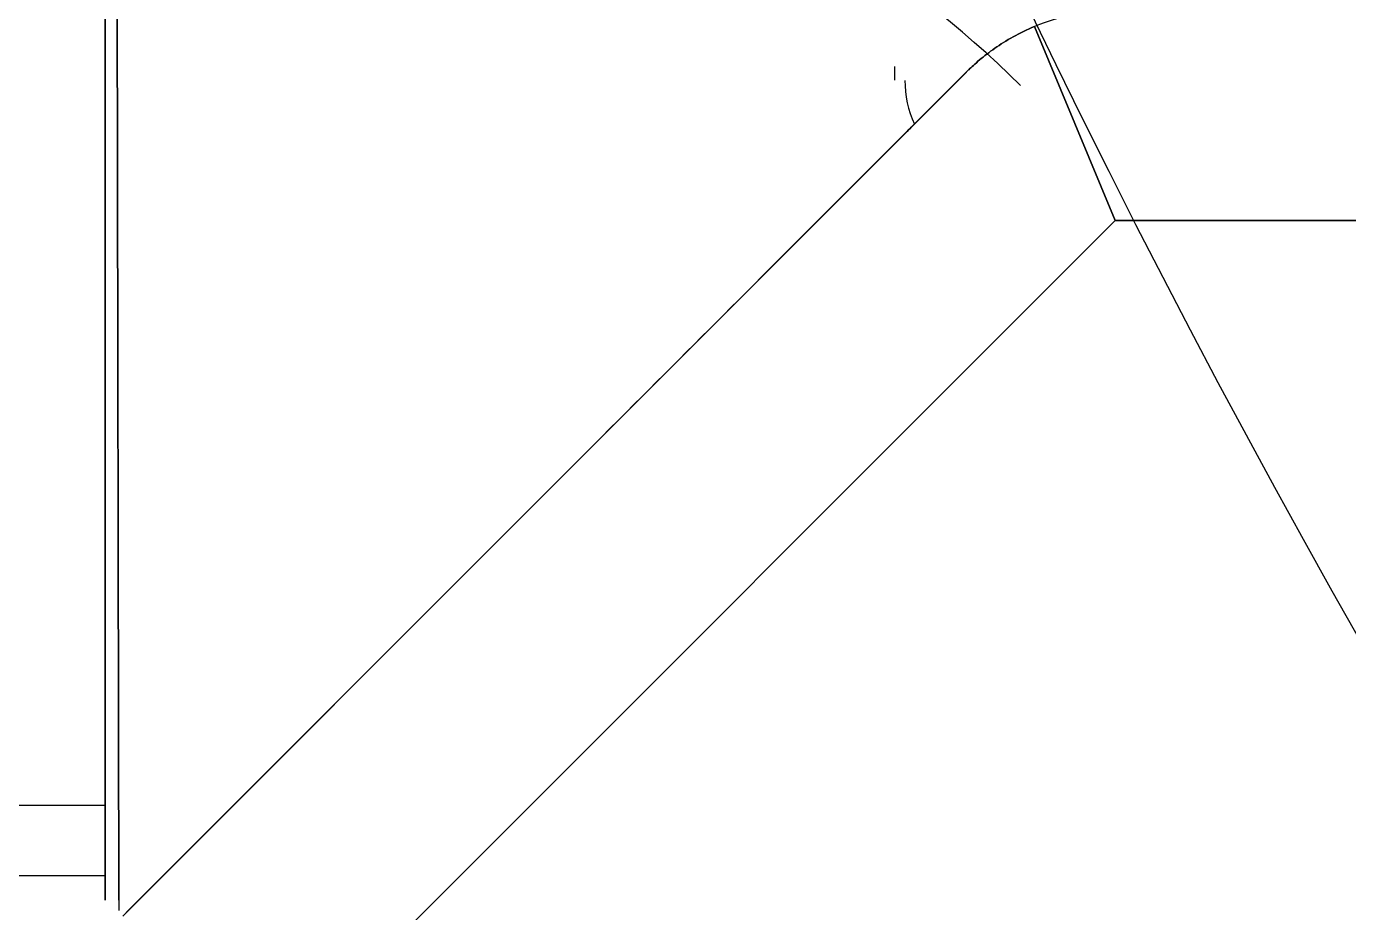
# Model space of a CAD drawing. Header units: millimetres. Extents: x 441156 to 441876, y 4514765 to 4515211.
# Drawn here: x 441308.3068 to 441308.4012, y 4514932.3878 to 4514932.4511 of the extents above; entities that cross this region are included whole.
import ezdxf

# ---------------------------------------------------------------- set-up
doc = ezdxf.new("R2010")
doc.units = ezdxf.units.MM
doc.linetypes.add('CONTINUA', pattern=[0])
doc.layers.add('01_mono PRIMERA', color=2, linetype='Continuous')
doc.layers.add('Instalaciones_ventilación_extracción', color=86, linetype='Continuous', lineweight=25)

# ---------------------------------------------------------------- blocks, each defined once
blk = doc.blocks.new('A$C11D349B9')
at = {"layer": '01_mono PRIMERA', "color": 254}
blk.add_arc((3.967982429254334, 9.464571852236986), 0.725, 183.2758289781731, 270, dxfattribs=at)

msp = doc.modelspace()

# ---------------------------------------------------------------- linework, layer by layer
at = {"layer": 'Instalaciones_ventilación_extracción'}
for p, q in [((441308.3132819617, 4514932.472943385, 5.197944820088271e-06), (441308.313430314, 4514932.387943515, 5.197944820088271e-06)), ((441308.3132819617, 4514932.472943385, 5.197944820088271e-06), (441308.313430314, 4514932.387943515, 5.197944820088271e-06)), ((441308.3124434045, 4514932.472193526, 5.197944820088271e-06), (441308.3124434045, 4514932.388693526, 5.197944820088271e-06)), ((441308.3124434045, 4514932.388693526, 5.197944820088271e-06), (441308.3124434045, 4514932.472193526, 5.197944820088271e-06)), ((441308.3134290054, 4514932.388693526, 5.197944820088271e-06), (441308.3132832702, 4514932.472193526, 5.197944820088271e-06)), ((441308.3132832702, 4514932.472193526, 5.197944820088271e-06), (441308.3134290054, 4514932.388693526, 5.197944820088271e-06)), ((441308.3124434045, 4514932.470443526, 5.197944820088271e-06), (441308.3124434045, 4514932.390443526, 5.197944820088271e-06)), ((441308.3124434045, 4514932.390443526, 5.197944820088271e-06), (441308.3124434045, 4514932.470443526, 5.197944820088271e-06)), ((441308.3124434045, 4514932.395443526, 5.197944820088271e-06), (441308.3124434045, 4514932.465443526, 5.197944820088271e-06)), ((441308.3124434045, 4514932.465443526, 5.197944820088271e-06), (441308.3124434045, 4514932.395443526, 5.197944820088271e-06)), ((441308.3786296281, 4514932.450973766, 5.197944820088271e-06), (441308.3784313402, 4514932.450886592, 5.197944820088271e-06)), ((441308.3784313402, 4514932.450886592, 5.197944820088271e-06), (441308.3786296281, 4514932.450973766, 5.197944820088271e-06)), ((441308.3788306019, 4514932.451058635, 5.197944820088271e-06), (441308.3786296281, 4514932.450973766, 5.197944820088271e-06)), ((441308.3786296281, 4514932.450973766, 5.197944820088271e-06), (441308.3788306019, 4514932.451058635, 5.197944820088271e-06)), ((441308.3845717129, 4514932.43719836, 5.197944820088271e-06), (441308.3788305982, 4514932.451058636, 5.197944820088271e-06)), ((441308.3788305982, 4514932.451058636, 5.197944820088271e-06), (441308.3845717129, 4514932.43719836, 5.197944820088271e-06)), ((441308.3767764024, 4514932.450017223, 5.197944820088271e-06), (441308.3766094414, 4514932.449914272, 5.197944820088271e-06)), ((441308.3766094414, 4514932.449914272, 5.197944820088271e-06), (441308.3767764024, 4514932.450017223, 5.197944820088271e-06)), ((441308.3769470719, 4514932.450119426, 5.197944820088271e-06), (441308.3767764024, 4514932.450017223, 5.197944820088271e-06)), ((441308.3767764024, 4514932.450017223, 5.197944820088271e-06), (441308.3769470719, 4514932.450119426, 5.197944820088271e-06)), ((441308.3771213428, 4514932.450220638, 5.197944820088271e-06), (441308.3769470719, 4514932.450119426, 5.197944820088271e-06)), ((441308.3769470719, 4514932.450119426, 5.197944820088271e-06), (441308.3771213428, 4514932.450220638, 5.197944820088271e-06)), ((441308.3772991081, 4514932.450320659, 5.197944820088271e-06), (441308.3771213428, 4514932.450220638, 5.197944820088271e-06)), ((441308.3771213428, 4514932.450220638, 5.197944820088271e-06), (441308.3772991081, 4514932.450320659, 5.197944820088271e-06)), ((441308.3774802447, 4514932.450419323, 5.197944820088271e-06), (441308.3772991081, 4514932.450320659, 5.197944820088271e-06)), ((441308.3772991081, 4514932.450320659, 5.197944820088271e-06), (441308.3774802447, 4514932.450419323, 5.197944820088271e-06)), ((441308.3776646019, 4514932.450516445, 5.197944820088271e-06), (441308.3774802447, 4514932.450419323, 5.197944820088271e-06)), ((441308.3774802447, 4514932.450419323, 5.197944820088271e-06), (441308.3776646019, 4514932.450516445, 5.197944820088271e-06)), ((441308.3778520408, 4514932.450611888, 5.197944820088271e-06), (441308.3776646019, 4514932.450516445, 5.197944820088271e-06)), ((441308.3776646019, 4514932.450516445, 5.197944820088271e-06), (441308.3778520408, 4514932.450611888, 5.197944820088271e-06)), ((441308.3780424087, 4514932.450705501, 5.197944820088271e-06), (441308.3778520408, 4514932.450611888, 5.197944820088271e-06)), ((441308.3778520408, 4514932.450611888, 5.197944820088271e-06), (441308.3780424087, 4514932.450705501, 5.197944820088271e-06)), ((441308.3782355548, 4514932.450797115, 5.197944820088271e-06), (441308.3780424087, 4514932.450705501, 5.197944820088271e-06)), ((441308.3780424087, 4514932.450705501, 5.197944820088271e-06), (441308.3782355548, 4514932.450797115, 5.197944820088271e-06)), ((441308.3784313402, 4514932.450886592, 5.197944820088271e-06), (441308.3782355548, 4514932.450797115, 5.197944820088271e-06)), ((441308.3782355548, 4514932.450797115, 5.197944820088271e-06), (441308.3784313402, 4514932.450886592, 5.197944820088271e-06)), ((441308.3754105275, 4514932.449080165, 5.197944820088271e-06), (441308.3752767998, 4514932.448975948, 5.197944820088271e-06)), ((441308.3752767998, 4514932.448975948, 5.197944820088271e-06), (441308.3754105275, 4514932.449080165, 5.197944820088271e-06)), ((441308.3755480549, 4514932.449184871, 5.197944820088271e-06), (441308.3754105275, 4514932.449080165, 5.197944820088271e-06)), ((441308.3754105275, 4514932.449080165, 5.197944820088271e-06), (441308.3755480549, 4514932.449184871, 5.197944820088271e-06)), ((441308.3756891224, 4514932.44928976, 5.197944820088271e-06), (441308.3755480549, 4514932.449184871, 5.197944820088271e-06)), ((441308.3755480549, 4514932.449184871, 5.197944820088271e-06), (441308.3756891224, 4514932.44928976, 5.197944820088271e-06)), ((441308.3758335314, 4514932.449394511, 5.197944820088271e-06), (441308.3756891224, 4514932.44928976, 5.197944820088271e-06)), ((441308.3756891224, 4514932.44928976, 5.197944820088271e-06), (441308.3758335314, 4514932.449394511, 5.197944820088271e-06)), ((441308.3759810538, 4514932.449498851, 5.197944820088271e-06), (441308.3758335314, 4514932.449394511, 5.197944820088271e-06)), ((441308.3758335314, 4514932.449394511, 5.197944820088271e-06), (441308.3759810538, 4514932.449498851, 5.197944820088271e-06)), ((441308.376132024, 4514932.449602825, 5.197944820088271e-06), (441308.3759810538, 4514932.449498851, 5.197944820088271e-06)), ((441308.3759810538, 4514932.449498851, 5.197944820088271e-06), (441308.376132024, 4514932.449602825, 5.197944820088271e-06)), ((441308.3762871451, 4514932.449706859, 5.197944820088271e-06), (441308.376132024, 4514932.449602825, 5.197944820088271e-06)), ((441308.376132024, 4514932.449602825, 5.197944820088271e-06), (441308.3762871451, 4514932.449706859, 5.197944820088271e-06)), ((441308.3764463249, 4514932.449810741, 5.197944820088271e-06), (441308.3762871451, 4514932.449706859, 5.197944820088271e-06)), ((441308.3762871451, 4514932.449706859, 5.197944820088271e-06), (441308.3764463249, 4514932.449810741, 5.197944820088271e-06)), ((441308.3766094414, 4514932.449914272, 5.197944820088271e-06), (441308.3764463249, 4514932.449810741, 5.197944820088271e-06)), ((441308.3764463249, 4514932.449810741, 5.197944820088271e-06), (441308.3766094414, 4514932.449914272, 5.197944820088271e-06)), ((441308.3688158165, 4514932.448198359, 5.197944820088271e-06), (441308.3688158165, 4514932.447212758, 5.197944820088271e-06)), ((441308.3742689104, 4514932.448105861, 5.197944820088271e-06), (441308.3742122394, 4514932.448052089, 5.197944820088271e-06)), ((441308.3742122394, 4514932.448052089, 5.197944820088271e-06), (441308.3742689104, 4514932.448105861, 5.197944820088271e-06)), ((441308.374359136, 4514932.448190349, 5.197944820088271e-06), (441308.3742689104, 4514932.448105861, 5.197944820088271e-06)), ((441308.3742689104, 4514932.448105861, 5.197944820088271e-06), (441308.374359136, 4514932.448190349, 5.197944820088271e-06)), ((441308.3744575554, 4514932.44828091, 5.197944820088271e-06), (441308.374359136, 4514932.448190349, 5.197944820088271e-06)), ((441308.374359136, 4514932.448190349, 5.197944820088271e-06), (441308.3744575554, 4514932.44828091, 5.197944820088271e-06)), ((441308.3745614518, 4514932.448374797, 5.197944820088271e-06), (441308.3744575554, 4514932.44828091, 5.197944820088271e-06)), ((441308.3744575554, 4514932.44828091, 5.197944820088271e-06), (441308.3745614518, 4514932.448374797, 5.197944820088271e-06)), ((441308.3746703542, 4514932.448471325, 5.197944820088271e-06), (441308.3745614518, 4514932.448374797, 5.197944820088271e-06)), ((441308.3745614518, 4514932.448374797, 5.197944820088271e-06), (441308.3746703542, 4514932.448471325, 5.197944820088271e-06)), ((441308.3747833758, 4514932.448569546, 5.197944820088271e-06), (441308.3746703542, 4514932.448471325, 5.197944820088271e-06)), ((441308.3746703542, 4514932.448471325, 5.197944820088271e-06), (441308.3747833758, 4514932.448569546, 5.197944820088271e-06)), ((441308.3749003955, 4514932.44866917, 5.197944820088271e-06), (441308.3747833758, 4514932.448569546, 5.197944820088271e-06)), ((441308.3747833758, 4514932.448569546, 5.197944820088271e-06), (441308.3749003955, 4514932.44866917, 5.197944820088271e-06)), ((441308.3750215354, 4514932.448770167, 5.197944820088271e-06), (441308.3749003955, 4514932.44866917, 5.197944820088271e-06)), ((441308.3749003955, 4514932.44866917, 5.197944820088271e-06), (441308.3750215354, 4514932.448770167, 5.197944820088271e-06)), ((441308.3751470535, 4514932.448872508, 5.197944820088271e-06), (441308.3750215354, 4514932.448770167, 5.197944820088271e-06)), ((441308.3750215354, 4514932.448770167, 5.197944820088271e-06), (441308.3751470535, 4514932.448872508, 5.197944820088271e-06)), ((441308.3752767998, 4514932.448975948, 5.197944820088271e-06), (441308.3751470535, 4514932.448872508, 5.197944820088271e-06)), ((441308.3751470535, 4514932.448872508, 5.197944820088271e-06), (441308.3752767998, 4514932.448975948, 5.197944820088271e-06)), ((441308.374212245, 4514932.448052095, 5.197944820088271e-06), (441308.3137120814, 4514932.387551931, 5.197944820088271e-06)), ((441308.3137120814, 4514932.387551931, 5.197944820088271e-06), (441308.374212245, 4514932.448052095, 5.197944820088271e-06)), ((441308.3139592144, 4514932.387804962, 5.197944820088271e-06), (441308.373959214, 4514932.447804961, 5.197944820088271e-06)), ((441308.373959214, 4514932.447804961, 5.197944820088271e-06), (441308.3139592144, 4514932.387804962, 5.197944820088271e-06)), ((441308.3695995226, 4514932.443445262, 5.197944820088271e-06), (441308.3694626824, 4514932.443308421, 5.197944820088271e-06)), ((441308.3694626824, 4514932.443308421, 5.197944820088271e-06), (441308.3695995226, 4514932.443445262, 5.197944820088271e-06)), ((441308.3697234695, 4514932.443569224, 5.197944820088271e-06), (441308.3695995226, 4514932.443445262, 5.197944820088271e-06)), ((441308.3695995226, 4514932.443445262, 5.197944820088271e-06), (441308.3697234695, 4514932.443569224, 5.197944820088271e-06)), ((441308.3698342484, 4514932.443680003, 5.197944820088271e-06), (441308.3697234695, 4514932.443569224, 5.197944820088271e-06)), ((441308.3697234695, 4514932.443569224, 5.197944820088271e-06), (441308.3698342484, 4514932.443680003, 5.197944820088271e-06)), ((441308.3699317374, 4514932.443777476, 5.197944820088271e-06), (441308.3698342484, 4514932.443680003, 5.197944820088271e-06)), ((441308.3698342484, 4514932.443680003, 5.197944820088271e-06), (441308.3699317374, 4514932.443777476, 5.197944820088271e-06)), ((441308.3700157977, 4514932.443861553, 5.197944820088271e-06), (441308.3699317374, 4514932.443777476, 5.197944820088271e-06)), ((441308.3699317374, 4514932.443777476, 5.197944820088271e-06), (441308.3700157977, 4514932.443861553, 5.197944820088271e-06)), ((441308.3700863388, 4514932.443932079, 5.197944820088271e-06), (441308.3700157977, 4514932.443861553, 5.197944820088271e-06)), ((441308.3700157977, 4514932.443861553, 5.197944820088271e-06), (441308.3700863388, 4514932.443932079, 5.197944820088271e-06)), ((441308.3701432548, 4514932.44398901, 5.197944820088271e-06), (441308.3700863388, 4514932.443932079, 5.197944820088271e-06)), ((441308.3700863388, 4514932.443932079, 5.197944820088271e-06), (441308.3701432548, 4514932.44398901, 5.197944820088271e-06)), ((441308.370186849, 4514932.444032588, 5.197944820088271e-06), (441308.3701432548, 4514932.44398901, 5.197944820088271e-06)), ((441308.3701432548, 4514932.44398901, 5.197944820088271e-06), (441308.370186849, 4514932.444032588, 5.197944820088271e-06)), ((441308.3702174886, 4514932.444063228, 5.197944820088271e-06), (441308.370186849, 4514932.444032588, 5.197944820088271e-06)), ((441308.370186849, 4514932.444032588, 5.197944820088271e-06), (441308.3702174886, 4514932.444063228, 5.197944820088271e-06)), ((441308.3702355702, 4514932.444081325, 5.197944820088271e-06), (441308.3702174886, 4514932.444063228, 5.197944820088271e-06)), ((441308.3702174886, 4514932.444063228, 5.197944820088271e-06), (441308.3702355702, 4514932.444081325, 5.197944820088271e-06)), ((441308.3702415214, 4514932.44408726, 5.197944820088271e-06), (441308.3702355702, 4514932.444081325, 5.197944820088271e-06)), ((441308.3702355702, 4514932.444081325, 5.197944820088271e-06), (441308.3702415214, 4514932.44408726, 5.197944820088271e-06)), ((441308.3686048179, 4514932.442450572, 5.197944820088271e-06), (441308.3684032182, 4514932.442248958, 5.197944820088271e-06)), ((441308.3684032182, 4514932.442248958, 5.197944820088271e-06), (441308.3686048179, 4514932.442450572, 5.197944820088271e-06)), ((441308.3687975057, 4514932.442643261, 5.197944820088271e-06), (441308.3686048179, 4514932.442450572, 5.197944820088271e-06)), ((441308.3686048179, 4514932.442450572, 5.197944820088271e-06), (441308.3687975057, 4514932.442643261, 5.197944820088271e-06)), ((441308.3689803216, 4514932.442826075, 5.197944820088271e-06), (441308.3687975057, 4514932.442643261, 5.197944820088271e-06)), ((441308.3687975057, 4514932.442643261, 5.197944820088271e-06), (441308.3689803216, 4514932.442826075, 5.197944820088271e-06)), ((441308.3691525166, 4514932.442998256, 5.197944820088271e-06), (441308.3689803216, 4514932.442826075, 5.197944820088271e-06)), ((441308.3689803216, 4514932.442826075, 5.197944820088271e-06), (441308.3691525166, 4514932.442998256, 5.197944820088271e-06)), ((441308.3693134817, 4514932.443159237, 5.197944820088271e-06), (441308.3691525166, 4514932.442998256, 5.197944820088271e-06)), ((441308.3691525166, 4514932.442998256, 5.197944820088271e-06), (441308.3693134817, 4514932.443159237, 5.197944820088271e-06)), ((441308.3694626824, 4514932.443308421, 5.197944820088271e-06), (441308.3693134817, 4514932.443159237, 5.197944820088271e-06)), ((441308.3693134817, 4514932.443159237, 5.197944820088271e-06), (441308.3694626824, 4514932.443308421, 5.197944820088271e-06)), ((441308.367752858, 4514932.441598598, 5.197944820088271e-06), (441308.3675151565, 4514932.441360911, 5.197944820088271e-06)), ((441308.3675151565, 4514932.441360911, 5.197944820088271e-06), (441308.367752858, 4514932.441598598, 5.197944820088271e-06)), ((441308.3679771167, 4514932.441822872, 5.197944820088271e-06), (441308.367752858, 4514932.441598598, 5.197944820088271e-06)), ((441308.367752858, 4514932.441598598, 5.197944820088271e-06), (441308.3679771167, 4514932.441822872, 5.197944820088271e-06)), ((441308.3681936697, 4514932.442039409, 5.197944820088271e-06), (441308.3679771167, 4514932.441822872, 5.197944820088271e-06)), ((441308.3679771167, 4514932.441822872, 5.197944820088271e-06), (441308.3681936697, 4514932.442039409, 5.197944820088271e-06)), ((441308.3684032182, 4514932.442248958, 5.197944820088271e-06), (441308.3681936697, 4514932.442039409, 5.197944820088271e-06)), ((441308.3681936697, 4514932.442039409, 5.197944820088271e-06), (441308.3684032182, 4514932.442248958, 5.197944820088271e-06)), ((441308.3667199151, 4514932.440565654, 5.197944820088271e-06), (441308.36642806, 4514932.440273799, 5.197944820088271e-06)), ((441308.36642806, 4514932.440273799, 5.197944820088271e-06), (441308.3667199151, 4514932.440565654, 5.197944820088271e-06)), ((441308.36699851, 4514932.440844249, 5.197944820088271e-06), (441308.3667199151, 4514932.440565654, 5.197944820088271e-06)), ((441308.3667199151, 4514932.440565654, 5.197944820088271e-06), (441308.36699851, 4514932.440844249, 5.197944820088271e-06)), ((441308.3672636463, 4514932.441109401, 5.197944820088271e-06), (441308.36699851, 4514932.440844249, 5.197944820088271e-06)), ((441308.36699851, 4514932.440844249, 5.197944820088271e-06), (441308.3672636463, 4514932.441109401, 5.197944820088271e-06)), ((441308.3675151565, 4514932.441360911, 5.197944820088271e-06), (441308.3672636463, 4514932.441109401, 5.197944820088271e-06)), ((441308.3672636463, 4514932.441109401, 5.197944820088271e-06), (441308.3675151565, 4514932.441360911, 5.197944820088271e-06)), ((441308.3658063705, 4514932.43965211, 5.197944820088271e-06), (441308.3654776202, 4514932.439323375, 5.197944820088271e-06)), ((441308.3654776202, 4514932.439323375, 5.197944820088271e-06), (441308.3658063705, 4514932.43965211, 5.197944820088271e-06)), ((441308.3661233573, 4514932.439969111, 5.197944820088271e-06), (441308.3658063705, 4514932.43965211, 5.197944820088271e-06)), ((441308.3658063705, 4514932.43965211, 5.197944820088271e-06), (441308.3661233573, 4514932.439969111, 5.197944820088271e-06)), ((441308.36642806, 4514932.440273799, 5.197944820088271e-06), (441308.3661233573, 4514932.439969111, 5.197944820088271e-06)), ((441308.3661233573, 4514932.439969111, 5.197944820088271e-06), (441308.36642806, 4514932.440273799, 5.197944820088271e-06)), ((441308.3651376846, 4514932.438983439, 5.197944820088271e-06), (441308.3647871143, 4514932.438632853, 5.197944820088271e-06)), ((441308.3647871143, 4514932.438632853, 5.197944820088271e-06), (441308.3651376846, 4514932.438983439, 5.197944820088271e-06)), ((441308.3654776202, 4514932.439323375, 5.197944820088271e-06), (441308.3651376846, 4514932.438983439, 5.197944820088271e-06)), ((441308.3651376846, 4514932.438983439, 5.197944820088271e-06), (441308.3654776202, 4514932.439323375, 5.197944820088271e-06)), ((441308.3640572098, 4514932.43790295, 5.197944820088271e-06), (441308.3636796926, 4514932.437525432, 5.197944820088271e-06)), ((441308.3636796926, 4514932.437525432, 5.197944820088271e-06), (441308.3640572098, 4514932.43790295, 5.197944820088271e-06)), ((441308.3644266562, 4514932.438272395, 5.197944820088271e-06), (441308.3640572098, 4514932.43790295, 5.197944820088271e-06)), ((441308.3640572098, 4514932.43790295, 5.197944820088271e-06), (441308.3644266562, 4514932.438272395, 5.197944820088271e-06)), ((441308.3647871143, 4514932.438632853, 5.197944820088271e-06), (441308.3644266562, 4514932.438272395, 5.197944820088271e-06)), ((441308.3644266562, 4514932.438272395, 5.197944820088271e-06), (441308.3647871143, 4514932.438632853, 5.197944820088271e-06)), ((441308.3245658162, 4514932.377192463, 5.197944820088271e-06), (441308.3845717129, 4514932.43719836, 5.197944820088271e-06)), ((441308.3845717129, 4514932.43719836, 5.197944820088271e-06), (441308.3245658162, 4514932.377192463, 5.197944820088271e-06)), ((441308.3632950033, 4514932.437140742, 5.197944820088271e-06), (441308.3629040881, 4514932.436749828, 5.197944820088271e-06)), ((441308.3629040881, 4514932.436749828, 5.197944820088271e-06), (441308.3632950033, 4514932.437140742, 5.197944820088271e-06)), ((441308.3636796926, 4514932.437525432, 5.197944820088271e-06), (441308.3632950033, 4514932.437140742, 5.197944820088271e-06)), ((441308.3632950033, 4514932.437140742, 5.197944820088271e-06), (441308.3636796926, 4514932.437525432, 5.197944820088271e-06)), ((441308.3845717129, 4514932.43719836, 5.197944820088271e-06), (441308.6445599184, 4514932.43719836, 5.197944820088271e-06)), ((441308.6445599184, 4514932.43719836, 5.197944820088271e-06), (441308.3845717129, 4514932.43719836, 5.197944820088271e-06)), ((441308.3621082664, 4514932.43595402, 5.197944820088271e-06), (441308.3617058457, 4514932.435551586, 5.197944820088271e-06)), ((441308.3617058457, 4514932.435551586, 5.197944820088271e-06), (441308.3621082664, 4514932.43595402, 5.197944820088271e-06)), ((441308.3625080925, 4514932.436353846, 5.197944820088271e-06), (441308.3621082664, 4514932.43595402, 5.197944820088271e-06)), ((441308.3621082664, 4514932.43595402, 5.197944820088271e-06), (441308.3625080925, 4514932.436353846, 5.197944820088271e-06)), ((441308.3629040881, 4514932.436749828, 5.197944820088271e-06), (441308.3625080925, 4514932.436353846, 5.197944820088271e-06)), ((441308.3625080925, 4514932.436353846, 5.197944820088271e-06), (441308.3629040881, 4514932.436749828, 5.197944820088271e-06)), ((441308.3613020531, 4514932.435147807, 5.197944820088271e-06), (441308.360891744, 4514932.434737499, 5.197944820088271e-06)), ((441308.360891744, 4514932.434737499, 5.197944820088271e-06), (441308.3613020531, 4514932.435147807, 5.197944820088271e-06)), ((441308.3617058457, 4514932.435551586, 5.197944820088271e-06), (441308.3613020531, 4514932.435147807, 5.197944820088271e-06)), ((441308.3613020531, 4514932.435147807, 5.197944820088271e-06), (441308.3617058457, 4514932.435551586, 5.197944820088271e-06)), ((441308.3604668933, 4514932.434312633, 5.197944820088271e-06), (441308.3600281267, 4514932.433873867, 5.197944820088271e-06)), ((441308.3600281267, 4514932.433873867, 5.197944820088271e-06), (441308.3604668933, 4514932.434312633, 5.197944820088271e-06)), ((441308.360891744, 4514932.434737499, 5.197944820088271e-06), (441308.3604668933, 4514932.434312633, 5.197944820088271e-06)), ((441308.3604668933, 4514932.434312633, 5.197944820088271e-06), (441308.360891744, 4514932.434737499, 5.197944820088271e-06)), ((441308.3595761159, 4514932.433421871, 5.197944820088271e-06), (441308.3591115768, 4514932.432957332, 5.197944820088271e-06)), ((441308.3591115768, 4514932.432957332, 5.197944820088271e-06), (441308.3595761159, 4514932.433421871, 5.197944820088271e-06)), ((441308.3600281267, 4514932.433873867, 5.197944820088271e-06), (441308.3595761159, 4514932.433421871, 5.197944820088271e-06)), ((441308.3595761159, 4514932.433421871, 5.197944820088271e-06), (441308.3600281267, 4514932.433873867, 5.197944820088271e-06)), ((441308.3586352435, 4514932.432480983, 5.197944820088271e-06), (441308.3581480156, 4514932.431993755, 5.197944820088271e-06)), ((441308.3581480156, 4514932.431993755, 5.197944820088271e-06), (441308.3586352435, 4514932.432480983, 5.197944820088271e-06)), ((441308.3591115768, 4514932.432957332, 5.197944820088271e-06), (441308.3586352435, 4514932.432480983, 5.197944820088271e-06)), ((441308.3586352435, 4514932.432480983, 5.197944820088271e-06), (441308.3591115768, 4514932.432957332, 5.197944820088271e-06)), ((441308.3576508691, 4514932.431496608, 5.197944820088271e-06), (441308.3571447651, 4514932.430990504, 5.197944820088271e-06)), ((441308.3571447651, 4514932.430990504, 5.197944820088271e-06), (441308.3576508691, 4514932.431496608, 5.197944820088271e-06)), ((441308.3581480156, 4514932.431993755, 5.197944820088271e-06), (441308.3576508691, 4514932.431496608, 5.197944820088271e-06)), ((441308.3576508691, 4514932.431496608, 5.197944820088271e-06), (441308.3581480156, 4514932.431993755, 5.197944820088271e-06)), ((441308.3566306657, 4514932.430476421, 5.197944820088271e-06), (441308.3561095628, 4514932.429955303, 5.197944820088271e-06)), ((441308.3561095628, 4514932.429955303, 5.197944820088271e-06), (441308.3566306657, 4514932.430476421, 5.197944820088271e-06)), ((441308.3571447651, 4514932.430990504, 5.197944820088271e-06), (441308.3566306657, 4514932.430476421, 5.197944820088271e-06)), ((441308.3566306657, 4514932.430476421, 5.197944820088271e-06), (441308.3571447651, 4514932.430990504, 5.197944820088271e-06)), ((441308.3555825702, 4514932.42942831, 5.197944820088271e-06), (441308.3550509238, 4514932.428896663, 5.197944820088271e-06)), ((441308.3550509238, 4514932.428896663, 5.197944820088271e-06), (441308.3555825702, 4514932.42942831, 5.197944820088271e-06)), ((441308.3561095628, 4514932.429955303, 5.197944820088271e-06), (441308.3555825702, 4514932.42942831, 5.197944820088271e-06)), ((441308.3555825702, 4514932.42942831, 5.197944820088271e-06), (441308.3561095628, 4514932.429955303, 5.197944820088271e-06)), ((441308.3545158128, 4514932.428361568, 5.197944820088271e-06), (441308.3539784751, 4514932.42782423, 5.197944820088271e-06)), ((441308.3539784751, 4514932.42782423, 5.197944820088271e-06), (441308.3545158128, 4514932.428361568, 5.197944820088271e-06)), ((441308.3550509238, 4514932.428896663, 5.197944820088271e-06), (441308.3545158128, 4514932.428361568, 5.197944820088271e-06)), ((441308.3545158128, 4514932.428361568, 5.197944820088271e-06), (441308.3550509238, 4514932.428896663, 5.197944820088271e-06)), ((441308.3539784751, 4514932.42782423, 5.197944820088271e-06), (441308.3534401753, 4514932.427285914, 5.197944820088271e-06)), ((441308.3534401753, 4514932.427285914, 5.197944820088271e-06), (441308.3539784751, 4514932.42782423, 5.197944820088271e-06)), ((441308.352902303, 4514932.426748058, 5.197944820088271e-06), (441308.3523662924, 4514932.426212047, 5.197944820088271e-06)), ((441308.3523662924, 4514932.426212047, 5.197944820088271e-06), (441308.352902303, 4514932.426748058, 5.197944820088271e-06)), ((441308.3534401753, 4514932.427285914, 5.197944820088271e-06), (441308.352902303, 4514932.426748058, 5.197944820088271e-06)), ((441308.352902303, 4514932.426748058, 5.197944820088271e-06), (441308.3534401753, 4514932.427285914, 5.197944820088271e-06)), ((441308.3518335619, 4514932.425679317, 5.197944820088271e-06), (441308.3513048752, 4514932.42515063, 5.197944820088271e-06)), ((441308.3513048752, 4514932.42515063, 5.197944820088271e-06), (441308.3518335619, 4514932.425679317, 5.197944820088271e-06)), ((441308.3523662924, 4514932.426212047, 5.197944820088271e-06), (441308.3518335619, 4514932.425679317, 5.197944820088271e-06)), ((441308.3518335619, 4514932.425679317, 5.197944820088271e-06), (441308.3523662924, 4514932.426212047, 5.197944820088271e-06)), ((441308.350767842, 4514932.424613597, 5.197944820088271e-06), (441308.3502180832, 4514932.424063838, 5.197944820088271e-06)), ((441308.3502180832, 4514932.424063838, 5.197944820088271e-06), (441308.350767842, 4514932.424613597, 5.197944820088271e-06)), ((441308.3513048752, 4514932.42515063, 5.197944820088271e-06), (441308.350767842, 4514932.424613597, 5.197944820088271e-06)), ((441308.350767842, 4514932.424613597, 5.197944820088271e-06), (441308.3513048752, 4514932.42515063, 5.197944820088271e-06)), ((441308.3502180832, 4514932.424063838, 5.197944820088271e-06), (441308.3496567435, 4514932.423502482, 5.197944820088271e-06)), ((441308.3496567435, 4514932.423502482, 5.197944820088271e-06), (441308.3502180832, 4514932.424063838, 5.197944820088271e-06)), ((441308.3490849198, 4514932.42293066, 5.197944820088271e-06), (441308.3485037587, 4514932.422349514, 5.197944820088271e-06)), ((441308.3485037587, 4514932.422349514, 5.197944820088271e-06), (441308.3490849198, 4514932.42293066, 5.197944820088271e-06)), ((441308.3496567435, 4514932.423502482, 5.197944820088271e-06), (441308.3490849198, 4514932.42293066, 5.197944820088271e-06)), ((441308.3490849198, 4514932.42293066, 5.197944820088271e-06), (441308.3496567435, 4514932.423502482, 5.197944820088271e-06)), ((441308.3479144643, 4514932.421760203, 5.197944820088271e-06), (441308.3473181962, 4514932.421163951, 5.197944820088271e-06)), ((441308.3473181962, 4514932.421163951, 5.197944820088271e-06), (441308.3479144643, 4514932.421760203, 5.197944820088271e-06)), ((441308.3485037587, 4514932.422349514, 5.197944820088271e-06), (441308.3479144643, 4514932.421760203, 5.197944820088271e-06)), ((441308.3479144643, 4514932.421760203, 5.197944820088271e-06), (441308.3485037587, 4514932.422349514, 5.197944820088271e-06)), ((441308.3473181962, 4514932.421163951, 5.197944820088271e-06), (441308.3467162983, 4514932.420562053, 5.197944820088271e-06)), ((441308.3467162983, 4514932.420562053, 5.197944820088271e-06), (441308.3473181962, 4514932.421163951, 5.197944820088271e-06)), ((441308.3461099905, 4514932.419955745, 5.197944820088271e-06), (441308.3455005386, 4514932.419346279, 5.197944820088271e-06)), ((441308.3455005386, 4514932.419346279, 5.197944820088271e-06), (441308.3461099905, 4514932.419955745, 5.197944820088271e-06)), ((441308.3467162983, 4514932.420562053, 5.197944820088271e-06), (441308.3461099905, 4514932.419955745, 5.197944820088271e-06)), ((441308.3461099905, 4514932.419955745, 5.197944820088271e-06), (441308.3467162983, 4514932.420562053, 5.197944820088271e-06)), ((441308.3455005386, 4514932.419346279, 5.197944820088271e-06), (441308.3448891346, 4514932.418734874, 5.197944820088271e-06)), ((441308.3448891346, 4514932.418734874, 5.197944820088271e-06), (441308.3455005386, 4514932.419346279, 5.197944820088271e-06)), ((441308.3442771197, 4514932.41812286, 5.197944820088271e-06), (441308.3436658219, 4514932.417511577, 5.197944820088271e-06)), ((441308.3436658219, 4514932.417511577, 5.197944820088271e-06), (441308.3442771197, 4514932.41812286, 5.197944820088271e-06)), ((441308.3448891346, 4514932.418734874, 5.197944820088271e-06), (441308.3442771197, 4514932.41812286, 5.197944820088271e-06)), ((441308.3442771197, 4514932.41812286, 5.197944820088271e-06), (441308.3448891346, 4514932.418734874, 5.197944820088271e-06)), ((441308.3436658219, 4514932.417511577, 5.197944820088271e-06), (441308.3430566001, 4514932.416902355, 5.197944820088271e-06)), ((441308.3430566001, 4514932.416902355, 5.197944820088271e-06), (441308.3436658219, 4514932.417511577, 5.197944820088271e-06)), ((441308.3424507952, 4514932.41629655, 5.197944820088271e-06), (441308.341849782, 4514932.415695522, 5.197944820088271e-06)), ((441308.341849782, 4514932.415695522, 5.197944820088271e-06), (441308.3424507952, 4514932.41629655, 5.197944820088271e-06)), ((441308.3430566001, 4514932.416902355, 5.197944820088271e-06), (441308.3424507952, 4514932.41629655, 5.197944820088271e-06)), ((441308.3424507952, 4514932.41629655, 5.197944820088271e-06), (441308.3430566001, 4514932.416902355, 5.197944820088271e-06)), ((441308.3412549333, 4514932.415100673, 5.197944820088271e-06), (441308.3406676226, 4514932.414513377, 5.197944820088271e-06)), ((441308.3406676226, 4514932.414513377, 5.197944820088271e-06), (441308.3412549333, 4514932.415100673, 5.197944820088271e-06)), ((441308.341849782, 4514932.415695522, 5.197944820088271e-06), (441308.3412549333, 4514932.415100673, 5.197944820088271e-06)), ((441308.3412549333, 4514932.415100673, 5.197944820088271e-06), (441308.341849782, 4514932.415695522, 5.197944820088271e-06)), ((441308.3406676226, 4514932.414513377, 5.197944820088271e-06), (441308.3400892685, 4514932.413935008, 5.197944820088271e-06)), ((441308.3400892685, 4514932.413935008, 5.197944820088271e-06), (441308.3406676226, 4514932.414513377, 5.197944820088271e-06)), ((441308.3395163319, 4514932.413362087, 5.197944820088271e-06), (441308.3389346977, 4514932.412780437, 5.197944820088271e-06)), ((441308.3389346977, 4514932.412780437, 5.197944820088271e-06), (441308.3395163319, 4514932.413362087, 5.197944820088271e-06)), ((441308.3400892685, 4514932.413935008, 5.197944820088271e-06), (441308.3395163319, 4514932.413362087, 5.197944820088271e-06)), ((441308.3395163319, 4514932.413362087, 5.197944820088271e-06), (441308.3400892685, 4514932.413935008, 5.197944820088271e-06)), ((441308.3389346977, 4514932.412780437, 5.197944820088271e-06), (441308.3383445791, 4514932.412190318, 5.197944820088271e-06)), ((441308.3383445791, 4514932.412190318, 5.197944820088271e-06), (441308.3389346977, 4514932.412780437, 5.197944820088271e-06)), ((441308.3377473806, 4514932.411593135, 5.197944820088271e-06), (441308.3371445057, 4514932.410990245, 5.197944820088271e-06)), ((441308.3371445057, 4514932.410990245, 5.197944820088271e-06), (441308.3377473806, 4514932.411593135, 5.197944820088271e-06)), ((441308.3383445791, 4514932.412190318, 5.197944820088271e-06), (441308.3377473806, 4514932.411593135, 5.197944820088271e-06)), ((441308.3377473806, 4514932.411593135, 5.197944820088271e-06), (441308.3383445791, 4514932.412190318, 5.197944820088271e-06)), ((441308.3365373123, 4514932.410383067, 5.197944820088271e-06), (441308.3359271898, 4514932.409772945, 5.197944820088271e-06)), ((441308.3359271898, 4514932.409772945, 5.197944820088271e-06), (441308.3365373123, 4514932.410383067, 5.197944820088271e-06)), ((441308.3371445057, 4514932.410990245, 5.197944820088271e-06), (441308.3365373123, 4514932.410383067, 5.197944820088271e-06)), ((441308.3365373123, 4514932.410383067, 5.197944820088271e-06), (441308.3371445057, 4514932.410990245, 5.197944820088271e-06)), ((441308.3359271898, 4514932.409772945, 5.197944820088271e-06), (441308.3353154804, 4514932.409161235, 5.197944820088271e-06)), ((441308.3353154804, 4514932.409161235, 5.197944820088271e-06), (441308.3359271898, 4514932.409772945, 5.197944820088271e-06)), ((441308.3347035269, 4514932.408549282, 5.197944820088271e-06), (441308.3340926864, 4514932.407938441, 5.197944820088271e-06)), ((441308.3340926864, 4514932.407938441, 5.197944820088271e-06), (441308.3347035269, 4514932.408549282, 5.197944820088271e-06)), ((441308.3353154804, 4514932.409161235, 5.197944820088271e-06), (441308.3347035269, 4514932.408549282, 5.197944820088271e-06)), ((441308.3347035269, 4514932.408549282, 5.197944820088271e-06), (441308.3353154804, 4514932.409161235, 5.197944820088271e-06)), ((441308.3340926864, 4514932.407938441, 5.197944820088271e-06), (441308.3334842422, 4514932.407329997, 5.197944820088271e-06)), ((441308.3334842422, 4514932.407329997, 5.197944820088271e-06), (441308.3340926864, 4514932.407938441, 5.197944820088271e-06)), ((441308.3328794301, 4514932.406725169, 5.197944820088271e-06), (441308.3322794852, 4514932.40612524, 5.197944820088271e-06)), ((441308.3322794852, 4514932.40612524, 5.197944820088271e-06), (441308.3328794301, 4514932.406725169, 5.197944820088271e-06)), ((441308.3334842422, 4514932.407329997, 5.197944820088271e-06), (441308.3328794301, 4514932.406725169, 5.197944820088271e-06)), ((441308.3328794301, 4514932.406725169, 5.197944820088271e-06), (441308.3334842422, 4514932.407329997, 5.197944820088271e-06)), ((441308.3322794852, 4514932.40612524, 5.197944820088271e-06), (441308.3316856888, 4514932.405531444, 5.197944820088271e-06)), ((441308.3316856888, 4514932.405531444, 5.197944820088271e-06), (441308.3322794852, 4514932.40612524, 5.197944820088271e-06)), ((441308.3310992937, 4514932.404945049, 5.197944820088271e-06), (441308.3305215505, 4514932.40436729, 5.197944820088271e-06)), ((441308.3305215505, 4514932.40436729, 5.197944820088271e-06), (441308.3310992937, 4514932.404945049, 5.197944820088271e-06)), ((441308.3316856888, 4514932.405531444, 5.197944820088271e-06), (441308.3310992937, 4514932.404945049, 5.197944820088271e-06)), ((441308.3310992937, 4514932.404945049, 5.197944820088271e-06), (441308.3316856888, 4514932.405531444, 5.197944820088271e-06)), ((441308.3299535881, 4514932.403799327, 5.197944820088271e-06), (441308.3293965501, 4514932.40324229, 5.197944820088271e-06)), ((441308.3293965501, 4514932.40324229, 5.197944820088271e-06), (441308.3299535881, 4514932.403799327, 5.197944820088271e-06)), ((441308.3305215505, 4514932.40436729, 5.197944820088271e-06), (441308.3299535881, 4514932.403799327, 5.197944820088271e-06)), ((441308.3299535881, 4514932.403799327, 5.197944820088271e-06), (441308.3305215505, 4514932.40436729, 5.197944820088271e-06)), ((441308.3293965501, 4514932.40324229, 5.197944820088271e-06), (441308.3288515671, 4514932.402697307, 5.197944820088271e-06)), ((441308.3288515671, 4514932.402697307, 5.197944820088271e-06), (441308.3293965501, 4514932.40324229, 5.197944820088271e-06)), ((441308.3283196003, 4514932.402165355, 5.197944820088271e-06), (441308.3277896927, 4514932.401635448, 5.197944820088271e-06)), ((441308.3277896927, 4514932.401635448, 5.197944820088271e-06), (441308.3283196003, 4514932.402165355, 5.197944820088271e-06)), ((441308.3288515671, 4514932.402697307, 5.197944820088271e-06), (441308.3283196003, 4514932.402165355, 5.197944820088271e-06)), ((441308.3283196003, 4514932.402165355, 5.197944820088271e-06), (441308.3288515671, 4514932.402697307, 5.197944820088271e-06)), ((441308.3272556351, 4514932.401101375, 5.197944820088271e-06), (441308.3267188468, 4514932.400564586, 5.197944820088271e-06)), ((441308.3267188468, 4514932.400564586, 5.197944820088271e-06), (441308.3272556351, 4514932.401101375, 5.197944820088271e-06)), ((441308.3277896927, 4514932.401635448, 5.197944820088271e-06), (441308.3272556351, 4514932.401101375, 5.197944820088271e-06)), ((441308.3272556351, 4514932.401101375, 5.197944820088271e-06), (441308.3277896927, 4514932.401635448, 5.197944820088271e-06)), ((441308.3261807761, 4514932.400026531, 5.197944820088271e-06), (441308.3256428731, 4514932.399488628, 5.197944820088271e-06)), ((441308.3256428731, 4514932.399488628, 5.197944820088271e-06), (441308.3261807761, 4514932.400026531, 5.197944820088271e-06)), ((441308.3267188468, 4514932.400564586, 5.197944820088271e-06), (441308.3261807761, 4514932.400026531, 5.197944820088271e-06)), ((441308.3261807761, 4514932.400026531, 5.197944820088271e-06), (441308.3267188468, 4514932.400564586, 5.197944820088271e-06)), ((441308.3256428731, 4514932.399488628, 5.197944820088271e-06), (441308.3251065263, 4514932.398952266, 5.197944820088271e-06)), ((441308.3251065263, 4514932.398952266, 5.197944820088271e-06), (441308.3256428731, 4514932.399488628, 5.197944820088271e-06)), ((441308.3245729725, 4514932.398418711, 5.197944820088271e-06), (441308.3240434467, 4514932.397889186, 5.197944820088271e-06)), ((441308.3240434467, 4514932.397889186, 5.197944820088271e-06), (441308.3245729725, 4514932.398418711, 5.197944820088271e-06)), ((441308.3251065263, 4514932.398952266, 5.197944820088271e-06), (441308.3245729725, 4514932.398418711, 5.197944820088271e-06)), ((441308.3245729725, 4514932.398418711, 5.197944820088271e-06), (441308.3251065263, 4514932.398952266, 5.197944820088271e-06)), ((441308.3235191698, 4514932.397364925, 5.197944820088271e-06), (441308.3230013936, 4514932.396847148, 5.197944820088271e-06)), ((441308.3230013936, 4514932.396847148, 5.197944820088271e-06), (441308.3235191698, 4514932.397364925, 5.197944820088271e-06)), ((441308.3240434467, 4514932.397889186, 5.197944820088271e-06), (441308.3235191698, 4514932.397364925, 5.197944820088271e-06)), ((441308.3235191698, 4514932.397364925, 5.197944820088271e-06), (441308.3240434467, 4514932.397889186, 5.197944820088271e-06)), ((441308.3224911853, 4514932.396336925, 5.197944820088271e-06), (441308.321989492, 4514932.395835246, 5.197944820088271e-06)), ((441308.321989492, 4514932.395835246, 5.197944820088271e-06), (441308.3224911853, 4514932.396336925, 5.197944820088271e-06)), ((441308.3230013936, 4514932.396847148, 5.197944820088271e-06), (441308.3224911853, 4514932.396336925, 5.197944820088271e-06)), ((441308.3224911853, 4514932.396336925, 5.197944820088271e-06), (441308.3230013936, 4514932.396847148, 5.197944820088271e-06)), ((441308.3124434045, 4514932.395443526, 5.197944820088271e-06), (441308.2634434039, 4514932.395443526, 5.197944820088271e-06)), ((441308.3214973346, 4514932.395343075, 5.197944820088271e-06), (441308.3210156602, 4514932.394861415, 5.197944820088271e-06)), ((441308.3210156602, 4514932.394861415, 5.197944820088271e-06), (441308.3214973346, 4514932.395343075, 5.197944820088271e-06)), ((441308.321989492, 4514932.395835246, 5.197944820088271e-06), (441308.3214973346, 4514932.395343075, 5.197944820088271e-06)), ((441308.3214973346, 4514932.395343075, 5.197944820088271e-06), (441308.321989492, 4514932.395835246, 5.197944820088271e-06)), ((441308.3205454764, 4514932.394391231, 5.197944820088271e-06), (441308.3200876056, 4514932.39393336, 5.197944820088271e-06)), ((441308.3200876056, 4514932.39393336, 5.197944820088271e-06), (441308.3205454764, 4514932.394391231, 5.197944820088271e-06)), ((441308.3210156602, 4514932.394861415, 5.197944820088271e-06), (441308.3205454764, 4514932.394391231, 5.197944820088271e-06)), ((441308.3205454764, 4514932.394391231, 5.197944820088271e-06), (441308.3210156602, 4514932.394861415, 5.197944820088271e-06)), ((441308.3196427659, 4514932.393488521, 5.197944820088271e-06), (441308.3192116446, 4514932.393057399, 5.197944820088271e-06)), ((441308.3192116446, 4514932.393057399, 5.197944820088271e-06), (441308.3196427659, 4514932.393488521, 5.197944820088271e-06)), ((441308.3200876056, 4514932.39393336, 5.197944820088271e-06), (441308.3196427659, 4514932.393488521, 5.197944820088271e-06)), ((441308.3196427659, 4514932.393488521, 5.197944820088271e-06), (441308.3200876056, 4514932.39393336, 5.197944820088271e-06)), ((441308.3187949569, 4514932.392640712, 5.197944820088271e-06), (441308.3183906912, 4514932.392236446, 5.197944820088271e-06)), ((441308.3183906912, 4514932.392236446, 5.197944820088271e-06), (441308.3187949569, 4514932.392640712, 5.197944820088271e-06)), ((441308.3192116446, 4514932.393057399, 5.197944820088271e-06), (441308.3187949569, 4514932.392640712, 5.197944820088271e-06)), ((441308.3187949569, 4514932.392640712, 5.197944820088271e-06), (441308.3192116446, 4514932.393057399, 5.197944820088271e-06)), ((441308.3179885452, 4514932.3918343, 5.197944820088271e-06), (441308.3175885673, 4514932.391434306, 5.197944820088271e-06)), ((441308.3175885673, 4514932.391434306, 5.197944820088271e-06), (441308.3179885452, 4514932.3918343, 5.197944820088271e-06)), ((441308.3183906912, 4514932.392236446, 5.197944820088271e-06), (441308.3179885452, 4514932.3918343, 5.197944820088271e-06)), ((441308.3179885452, 4514932.3918343, 5.197944820088271e-06), (441308.3183906912, 4514932.392236446, 5.197944820088271e-06)), ((441308.3168001301, 4514932.390645885, 5.197944820088271e-06), (441308.3164142198, 4514932.390259975, 5.197944820088271e-06)), ((441308.3164142198, 4514932.390259975, 5.197944820088271e-06), (441308.3168001301, 4514932.390645885, 5.197944820088271e-06)), ((441308.3171920064, 4514932.391037745, 5.197944820088271e-06), (441308.3168001301, 4514932.390645885, 5.197944820088271e-06)), ((441308.3168001301, 4514932.390645885, 5.197944820088271e-06), (441308.3171920064, 4514932.391037745, 5.197944820088271e-06)), ((441308.3175885673, 4514932.391434306, 5.197944820088271e-06), (441308.3171920064, 4514932.391037745, 5.197944820088271e-06)), ((441308.3171920064, 4514932.391037745, 5.197944820088271e-06), (441308.3175885673, 4514932.391434306, 5.197944820088271e-06)), ((441308.2634434039, 4514932.390443526, 5.197944820088271e-06), (441308.3124434045, 4514932.390443526, 5.197944820088271e-06)), ((441308.316035314, 4514932.389881069, 5.197944820088271e-06), (441308.3156643421, 4514932.389510081, 5.197944820088271e-06)), ((441308.3156643421, 4514932.389510081, 5.197944820088271e-06), (441308.316035314, 4514932.389881069, 5.197944820088271e-06)), ((441308.3164142198, 4514932.390259975, 5.197944820088271e-06), (441308.316035314, 4514932.389881069, 5.197944820088271e-06)), ((441308.316035314, 4514932.389881069, 5.197944820088271e-06), (441308.3164142198, 4514932.390259975, 5.197944820088271e-06)), ((441308.3149499106, 4514932.388795665, 5.197944820088271e-06), (441308.3146082512, 4514932.388454005, 5.197944820088271e-06)), ((441308.3146082512, 4514932.388454005, 5.197944820088271e-06), (441308.3149499106, 4514932.388795665, 5.197944820088271e-06)), ((441308.3153022355, 4514932.389147975, 5.197944820088271e-06), (441308.3149499106, 4514932.388795665, 5.197944820088271e-06)), ((441308.3149499106, 4514932.388795665, 5.197944820088271e-06), (441308.3153022355, 4514932.389147975, 5.197944820088271e-06)), ((441308.3156643421, 4514932.389510081, 5.197944820088271e-06), (441308.3153022355, 4514932.389147975, 5.197944820088271e-06)), ((441308.3153022355, 4514932.389147975, 5.197944820088271e-06), (441308.3156643421, 4514932.389510081, 5.197944820088271e-06)), ((441308.3142778832, 4514932.388123622, 5.197944820088271e-06), (441308.3139593252, 4514932.38780508, 5.197944820088271e-06)), ((441308.3139593252, 4514932.38780508, 5.197944820088271e-06), (441308.3142778832, 4514932.388123622, 5.197944820088271e-06)), ((441308.3146082512, 4514932.388454005, 5.197944820088271e-06), (441308.3142778832, 4514932.388123622, 5.197944820088271e-06)), ((441308.3142778832, 4514932.388123622, 5.197944820088271e-06), (441308.3146082512, 4514932.388454005, 5.197944820088271e-06))]:
    msp.add_line(p, q, dxfattribs=at)
for centre, radius, start, end in [((441308.3134434046, 4514932.380443526, 5.197944820088271e-06), 0.09250000000044167, 45.88582193102386, 90.10001856623653), ((441308.3770658164, 4514932.447198359, 5.197944820088271e-06), 0.007500000000035811, 179.9000188931366, 204.5075248498585), ((441308.3845658158, 4514932.43719836, 5.197944820088271e-06), 0.01500000000007162, 133.6489749078465, 135.0000093949965), ((441308.3845658158, 4514932.43719836, 5.197944820088271e-06), 0.01500000000007162, 133.6489749078465, 135.0000093949965)]:
    msp.add_arc(centre, radius, start, end, dxfattribs=at)
for major_axis, start_param, end_param in [((1.24218211923855e-17, 0.01500000000007162), 0, 0.3923358589551348), ((-1.152182119238121e-17, -0.01500000000007162), -3.141592653589792, -2.749256794634661)]:
    msp.add_ellipse((441308.3845658158, 4514932.43719836, 5.197944820088271e-06), major_axis=major_axis, ratio=0.9999999999999984, start_param=start_param, end_param=end_param, dxfattribs=at)

# ---------------------------------------------------------------- block references
at = {"layer": '01_mono PRIMERA', "color": 254, "linetype": 'CONTINUA'}
msp.add_blockref('A$C11D349B9', (441305.0641732431, 4514923.301537989, 5.197944860958228e-06), dxfattribs=at)

doc.saveas('drawing.dxf')
